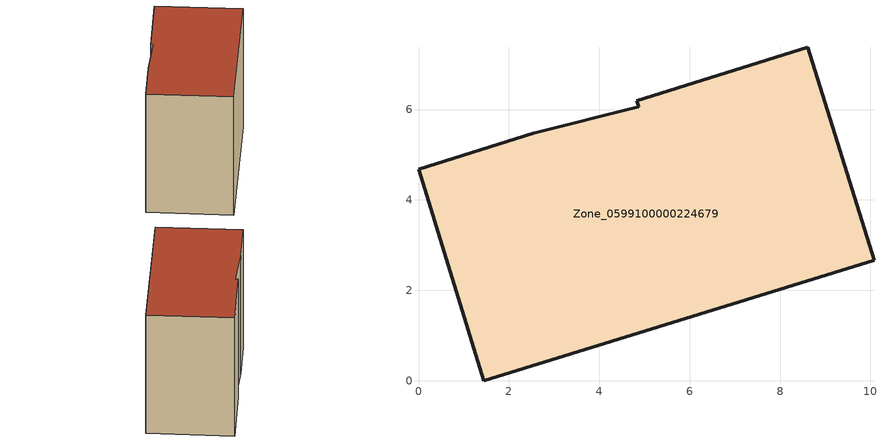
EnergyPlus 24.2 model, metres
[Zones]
Zone_0599100000224679
 floor ground (C_G): 2.54,5.48 4.88,6.06 4.83,6.2 8.61,7.38 10.08,2.67 1.45,0 0,4.68 z0
 wall outside (C_F): 10.08,2.67 8.61,7.38 4.83,6.2 4.88,6.06 2.54,5.48 0,4.68 1.45,0 10.08,2.67 z0:7.79
 roof outside (C_R): 4.88,6.06 2.54,5.48 0,4.68 1.45,0 10.08,2.67 8.61,7.38 4.83,6.2 z7.79
[BUILDING]
Pand.0599100000224679: North Axis=0; Terrain=City; Loads Convergence Tolerance Value=0.04; Temperature Convergence Tolerance Value=0.4; Solar Distribution=FullExterior; Maximum Number of Warmup Days=25; Minimum Number of Warmup Days=1
[Site:Location]
Rotterdam.The.Hague.AP_ZH_NLD Design_Conditions: Latitude=51.96; Longitude=4.45; Time Zone=1; Elevation=-4.5
[SITE:GROUNDTEMPERATURE:BUILDINGSURFACE]
18, 18, 18, 18, 18, 18, 18, 18, 18, 18, 18, 18
[MATERIAL] Thermal Absorptance=0.9; Solar Absorptance=0.7; Visible Absorptance=0.7
Name | Roughness | Thickness | Conductivity | Density | Specific Heat
G.TC.1946 | MediumSmooth | 0.15 | 1 | 540 | 1210
F.TC.1946 | Rough | 0.3 | 0.857143 | 1920 | 840
R.TC.1946 | MediumRough | 0.2 | 0.909091 | 1500 | 1000
[CONSTRUCTION]
C_G: G.TC.1946
C_F: F.TC.1946
C_R: R.TC.1946
[ZONE]
Zone_0599100000224679: Type=1; Multiplier=1; Ceiling Height=Autocalculate; Volume=Autocalculate; Floor Area=autocalculate; Part of Total Floor Area=Yes
[ZONEINFILTRATION:DESIGNFLOWRATE]
Infil_Zone_0599100000224679: Zone or ZoneList or Space or SpaceList=Zone_0599100000224679; Schedule=AlwaysOn; Design Flow Rate Calculation Method=Flow/Area; Flow Rate per Floor Area=0.003; Constant Term Coefficient=1; Temperature Term Coefficient=0; Velocity Term Coefficient=0; Velocity Squared Term Coefficient=0
[HVACTEMPLATE:ZONE:IDEALLOADSAIRSYSTEM]
Zone_0599100000224679: Maximum Heating Supply Air Temperature=50; Minimum Cooling Supply Air Temperature=13; Maximum Heating Supply Air Humidity Ratio=0.0156; Minimum Cooling Supply Air Humidity Ratio=0.0077; Heating Limit=NoLimit; Cooling Limit=NoLimit; Dehumidification Control Type=ConstantSensibleHeatRatio; Cooling Sensible Heat Ratio=0.7; Dehumidification Setpoint=60; Humidification Control Type=None; Humidification Setpoint=30; Outdoor Air Method=None; Outdoor Air Flow Rate per Person=0.00944; Outdoor Air Flow Rate per Zone Floor Area=0; Outdoor Air Flow Rate per Zone=0; Demand Controlled Ventilation Type=None; Outdoor Air Economizer Type=NoEconomizer; Heat Recovery Type=None; Sensible Heat Recovery Effectiveness=0.7; Latent Heat Recovery Effectiveness=0.65
[ZONECONTROL:THERMOSTAT]
ThermostatControl_Zone_0599100000224679: Zone or ZoneList=Zone_0599100000224679; Control Type Schedule=DualSetpointControlType; Control 1=Thermostat_Zone_0599100000224679; Temperature Difference Between Cutout And Setpoint=0
[THERMOSTATSETPOINT:DUALSETPOINT]
Thermostat_Zone_0599100000224679: Heating Setpoint Temperature Schedule=HeatingSetpoint_Zone_0599100000224679; Cooling Setpoint Temperature Schedule=CoolingSetpoint_Zone_0599100000224679
[SCHEDULE:COMPACT]
HeatingSetpoint_Zone_0599100000224679: Through: 12/31, For: AllDays, Until: 24:00, 21
CoolingSetpoint_Zone_0599100000224679: Through: 12/31, For: AllDays, Until: 24:00, 24
DualSetpointControlType: Through: 12/31, For: AllDays, Until: 24:00, 4
AlwaysOn: Through: 12/31, For: AllDays, Until: 24:00, 1
